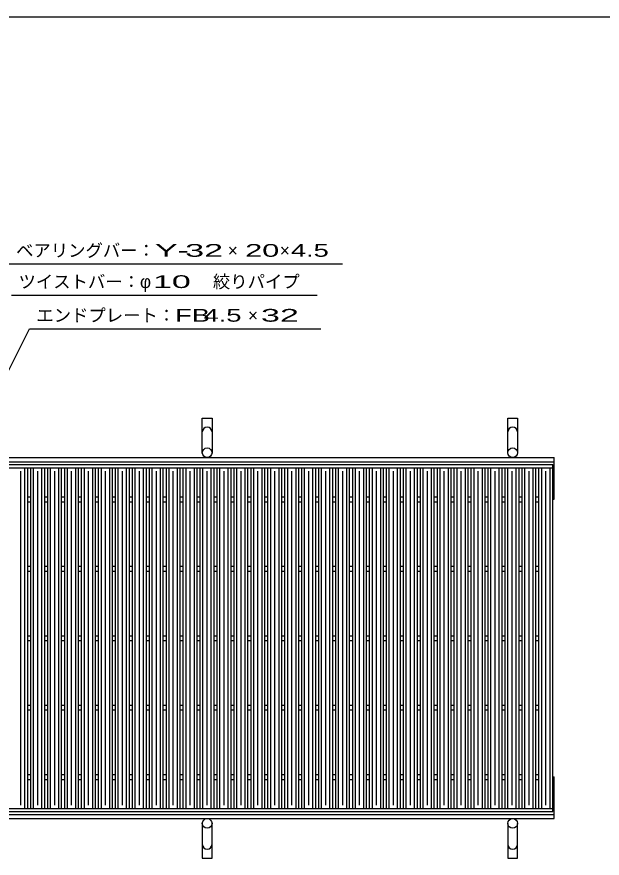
# Model space of a CAD drawing. Units: millimetres, scale not verified. Extents: x -1820 to 1731, y -1282 to 1054.
# Drawn here: x -1195 to -352, y -158 to 1054 of the extents above; entities that cross this region are included whole.
import ezdxf
from ezdxf.enums import TextEntityAlignment as Align

# ---------------------------------------------------------------- set-up
doc = ezdxf.new("R2010")
doc.units = ezdxf.units.MM
doc.header["$LTSCALE"] = 10
for name, color, linetype, lineweight in [('0_2', 150, 'Continuous', 25), ('16', 3, 'Continuous', 25), ('19', 6, 'Continuous', 25), ('22', 2, 'Continuous', 25)]:
    doc.layers.add(name, color=color, linetype=linetype, lineweight=lineweight)
doc.styles.add('ベクトル', font='')
doc.styles.get('ベクトル').set_extended_font_data('ベクトル')

msp = doc.modelspace()

# ---------------------------------------------------------------- linework, layer by layer
at = {"layer": '0_2'}
msp.add_line((-1729, 1053.5), (1731, 1053.5), dxfattribs=at)
at = {"layer": '16'}
for p, q in [((-1419, 408.5), (-423, 408.5)), ((-1419, 404), (-423, 404)), ((-1199.4, 404), (-1179.4, 404)), ((-1183.4, -87), (-1183.4, 404)), ((-1179.4, -87), (-1179.4, 404)), ((-1175, -87), (-1175, 404)), ((-1175, 404), (-1155, 404)), ((-1171, -87), (-1171, 404)), ((-1159, -87), (-1159, 404)), ((-1155, -87), (-1155, 404)), ((-1150.6, -87), (-1150.6, 404)), ((-1150.6, 404), (-1130.6, 404)), ((-1146.6, -87), (-1146.6, 404)), ((-1134.6, -87), (-1134.6, 404)), ((-1130.6, -87), (-1130.6, 404)), ((-1126.2, -87), (-1126.2, 404)), ((-1126.2, 404), (-1106.2, 404)), ((-1122.2, -87), (-1122.2, 404)), ((-1110.2, -87), (-1110.2, 404)), ((-1106.2, -87), (-1106.2, 404)), ((-1101.8, -87), (-1101.8, 404)), ((-1101.8, 404), (-1081.8, 404)), ((-1097.8, -87), (-1097.8, 404)), ((-1085.8, -87), (-1085.8, 404)), ((-1081.8, -87), (-1081.8, 404)), ((-1077.4, -87), (-1077.4, 404)), ((-1077.4, 404), (-1057.4, 404)), ((-1073.4, -87), (-1073.4, 404)), ((-1061.4, -87), (-1061.4, 404)), ((-1057.4, -87), (-1057.4, 404)), ((-1053, -87), (-1053, 404)), ((-1053, 404), (-1033, 404)), ((-1049, -87), (-1049, 404)), ((-1037, -87), (-1037, 404)), ((-1033, -87), (-1033, 404)), ((-1028.6, -87), (-1028.6, 404)), ((-1028.6, 404), (-1008.6, 404)), ((-1024.6, -87), (-1024.6, 404)), ((-1012.6, -87), (-1012.6, 404)), ((-1008.6, -87), (-1008.6, 404)), ((-1004.2, -87), (-1004.2, 404)), ((-1004.2, 404), (-984.2, 404)), ((-1000.2, -87), (-1000.2, 404)), ((-988.2, -87), (-988.2, 404)), ((-984.2, -87), (-984.2, 404)), ((-979.8, -87), (-979.8, 404)), ((-979.8, 404), (-959.8, 404)), ((-975.8, -87), (-975.8, 404)), ((-963.8, -87), (-963.8, 404)), ((-959.8, -87), (-959.8, 404)), ((-955.4, -87), (-955.4, 404)), ((-955.4, 404), (-935.4, 404)), ((-951.4, -87), (-951.4, 404)), ((-939.4, -87), (-939.4, 404)), ((-935.4, -87), (-935.4, 404)), ((-931, -87), (-931, 404)), ((-931, 404), (-911, 404)), ((-927, -87), (-927, 404)), ((-915, -87), (-915, 404)), ((-911, -87), (-911, 404)), ((-906.6, -87), (-906.6, 404)), ((-906.6, 404), (-886.6, 404)), ((-902.6, -87), (-902.6, 404)), ((-890.6, -87), (-890.6, 404)), ((-886.6, -87), (-886.6, 404)), ((-882.2, -87), (-882.2, 404)), ((-882.2, 404), (-862.2, 404)), ((-878.2, -87), (-878.2, 404)), ((-866.2, -87), (-866.2, 404)), ((-862.2, -87), (-862.2, 404)), ((-857.8, -87), (-857.8, 404)), ((-857.8, 404), (-837.8, 404)), ((-853.8, -87), (-853.8, 404)), ((-841.8, -87), (-841.8, 404)), ((-837.8, -87), (-837.8, 404)), ((-833.4, -87), (-833.4, 404)), ((-833.4, 404), (-813.4, 404)), ((-829.4, -87), (-829.4, 404)), ((-817.4, -87), (-817.4, 404)), ((-813.4, -87), (-813.4, 404)), ((-809, -87), (-809, 404)), ((-809, 404), (-789, 404)), ((-805, -87), (-805, 404)), ((-793, -87), (-793, 404)), ((-789, -87), (-789, 404)), ((-784.6, -87), (-784.6, 404)), ((-784.6, 404), (-764.6, 404)), ((-780.6, -87), (-780.6, 404)), ((-768.6, -87), (-768.6, 404)), ((-764.6, -87), (-764.6, 404)), ((-760.2, -87), (-760.2, 404)), ((-760.2, 404), (-740.2, 404)), ((-756.2, -87), (-756.2, 404)), ((-744.2, -87), (-744.2, 404)), ((-740.2, -87), (-740.2, 404)), ((-735.8, -87), (-735.8, 404)), ((-735.8, 404), (-715.8, 404)), ((-731.8, -87), (-731.8, 404)), ((-719.8, -87), (-719.8, 404)), ((-715.8, -87), (-715.8, 404)), ((-711.4, -87), (-711.4, 404)), ((-711.4, 404), (-691.4, 404)), ((-707.4, -87), (-707.4, 404)), ((-695.4, -87), (-695.4, 404)), ((-691.4, -87), (-691.4, 404)), ((-687, -87), (-687, 404)), ((-687, 404), (-667, 404)), ((-683, -87), (-683, 404)), ((-671, -87), (-671, 404)), ((-667, -87), (-667, 404)), ((-662.6, -87), (-662.6, 404)), ((-662.6, 404), (-642.6, 404)), ((-658.6, -87), (-658.6, 404)), ((-646.6, -87), (-646.6, 404)), ((-642.6, -87), (-642.6, 404)), ((-638.2, -87), (-638.2, 404)), ((-638.2, 404), (-618.2, 404)), ((-634.2, -87), (-634.2, 404)), ((-622.2, -87), (-622.2, 404)), ((-618.2, -87), (-618.2, 404)), ((-613.8, -87), (-613.8, 404)), ((-613.8, 404), (-593.8, 404)), ((-609.8, -87), (-609.8, 404)), ((-597.8, -87), (-597.8, 404)), ((-593.8, -87), (-593.8, 404)), ((-589.4, -87), (-589.4, 404)), ((-589.4, 404), (-569.4, 404)), ((-585.4, -87), (-585.4, 404)), ((-573.4, -87), (-573.4, 404)), ((-569.4, -87), (-569.4, 404)), ((-565, -87), (-565, 404)), ((-565, 404), (-545, 404)), ((-561, -87), (-561, 404)), ((-549, -87), (-549, 404)), ((-545, -87), (-545, 404)), ((-540.6, -87), (-540.6, 404)), ((-540.6, 404), (-520.6, 404)), ((-536.6, -87), (-536.6, 404)), ((-524.6, -87), (-524.6, 404)), ((-520.6, -87), (-520.6, 404)), ((-516.2, -87), (-516.2, 404)), ((-516.2, 404), (-496.2, 404)), ((-512.2, -87), (-512.2, 404)), ((-500.2, -87), (-500.2, 404)), ((-496.2, -87), (-496.2, 404)), ((-491.8, -87), (-491.8, 404)), ((-491.8, 404), (-471.8, 404)), ((-487.8, -87), (-487.8, 404)), ((-475.8, -87), (-475.8, 404)), ((-471.8, -87), (-471.8, 404)), ((-467.4, -87), (-467.4, 404)), ((-467.4, 404), (-447.4, 404)), ((-463.4, -87), (-463.4, 404)), ((-451.4, -87), (-451.4, 404)), ((-447.4, -87), (-447.4, 404)), ((-443, -87), (-443, 404)), ((-443, 404), (-423, 404)), ((-439, -87), (-439, 404)), ((-427, -87), (-427, 404)), ((-423, 404), (-423, 408.5)), ((-423, -87), (-423, 404)), ((-1189.4, -82), (-1189.4, 399)), ((-1165, -82), (-1165, 399)), ((-1140.6, -82), (-1140.6, 399)), ((-1116.2, -82), (-1116.2, 399)), ((-1091.8, -82), (-1091.8, 399)), ((-1067.4, -82), (-1067.4, 399)), ((-1043, -82), (-1043, 399)), ((-1018.6, -82), (-1018.6, 399)), ((-994.2, -82), (-994.2, 399)), ((-969.8, -82), (-969.8, 399)), ((-945.4, -82), (-945.4, 399)), ((-921, -82), (-921, 399)), ((-896.6, -82), (-896.6, 399)), ((-872.2, -82), (-872.2, 399)), ((-847.8, -82), (-847.8, 399)), ((-823.4, -82), (-823.4, 399)), ((-799, -82), (-799, 399)), ((-774.6, -82), (-774.6, 399)), ((-750.2, -82), (-750.2, 399)), ((-725.8, -82), (-725.8, 399)), ((-701.4, -82), (-701.4, 399)), ((-677, -82), (-677, 399)), ((-652.6, -82), (-652.6, 399)), ((-628.2, -82), (-628.2, 399)), ((-603.8, -82), (-603.8, 399)), ((-579.4, -82), (-579.4, 399)), ((-555, -82), (-555, 399)), ((-530.6, -82), (-530.6, 399)), ((-506.2, -82), (-506.2, 399)), ((-481.8, -82), (-481.8, 399)), ((-457.4, -82), (-457.4, 399)), ((-433, -82), (-433, 399)), ((-1179.4, 362), (-1175, 362)), ((-1179.4, 355), (-1175, 355)), ((-1155, 362), (-1150.6, 362)), ((-1155, 355), (-1150.6, 355)), ((-1130.6, 362), (-1126.2, 362)), ((-1130.6, 355), (-1126.2, 355)), ((-1106.2, 362), (-1101.8, 362)), ((-1106.2, 355), (-1101.8, 355)), ((-1081.8, 362), (-1077.4, 362)), ((-1081.8, 355), (-1077.4, 355)), ((-1057.4, 362), (-1053, 362)), ((-1057.4, 355), (-1053, 355)), ((-1033, 362), (-1028.6, 362)), ((-1033, 355), (-1028.6, 355)), ((-1008.6, 362), (-1004.2, 362)), ((-1008.6, 355), (-1004.2, 355)), ((-984.2, 362), (-979.8, 362)), ((-984.2, 355), (-979.8, 355)), ((-959.8, 362), (-955.4, 362)), ((-959.8, 355), (-955.4, 355)), ((-935.4, 362), (-931, 362)), ((-935.4, 355), (-931, 355)), ((-911, 362), (-906.6, 362)), ((-911, 355), (-906.6, 355)), ((-886.6, 362), (-882.2, 362)), ((-886.6, 355), (-882.2, 355)), ((-862.2, 362), (-857.8, 362)), ((-862.2, 355), (-857.8, 355)), ((-837.8, 362), (-833.4, 362)), ((-837.8, 355), (-833.4, 355)), ((-813.4, 362), (-809, 362)), ((-813.4, 355), (-809, 355)), ((-789, 362), (-784.6, 362)), ((-789, 355), (-784.6, 355)), ((-764.6, 362), (-760.2, 362)), ((-764.6, 355), (-760.2, 355)), ((-740.2, 362), (-735.8, 362)), ((-740.2, 355), (-735.8, 355)), ((-715.8, 362), (-711.4, 362)), ((-715.8, 355), (-711.4, 355)), ((-691.4, 362), (-687, 362)), ((-691.4, 355), (-687, 355)), ((-667, 362), (-662.6, 362)), ((-667, 355), (-662.6, 355)), ((-642.6, 362), (-638.2, 362)), ((-642.6, 355), (-638.2, 355)), ((-618.2, 362), (-613.8, 362)), ((-618.2, 355), (-613.8, 355)), ((-593.8, 362), (-589.4, 362)), ((-593.8, 355), (-589.4, 355)), ((-569.4, 362), (-565, 362)), ((-569.4, 355), (-565, 355)), ((-545, 362), (-540.6, 362)), ((-545, 355), (-540.6, 355)), ((-520.6, 362), (-516.2, 362)), ((-520.6, 355), (-516.2, 355)), ((-496.2, 362), (-491.8, 362)), ((-496.2, 355), (-491.8, 355)), ((-471.8, 362), (-467.4, 362)), ((-471.8, 355), (-467.4, 355)), ((-447.4, 362), (-443, 362)), ((-447.4, 355), (-443, 355)), ((-1179.4, 262), (-1175, 262)), ((-1179.4, 255), (-1175, 255)), ((-1155, 262), (-1150.6, 262)), ((-1155, 255), (-1150.6, 255)), ((-1130.6, 262), (-1126.2, 262)), ((-1130.6, 255), (-1126.2, 255)), ((-1106.2, 262), (-1101.8, 262)), ((-1106.2, 255), (-1101.8, 255)), ((-1081.8, 262), (-1077.4, 262)), ((-1081.8, 255), (-1077.4, 255)), ((-1057.4, 262), (-1053, 262)), ((-1057.4, 255), (-1053, 255)), ((-1033, 262), (-1028.6, 262)), ((-1033, 255), (-1028.6, 255)), ((-1008.6, 262), (-1004.2, 262)), ((-1008.6, 255), (-1004.2, 255)), ((-984.2, 262), (-979.8, 262)), ((-984.2, 255), (-979.8, 255)), ((-959.8, 262), (-955.4, 262)), ((-959.8, 255), (-955.4, 255)), ((-935.4, 262), (-931, 262)), ((-935.4, 255), (-931, 255)), ((-911, 262), (-906.6, 262)), ((-911, 255), (-906.6, 255)), ((-886.6, 262), (-882.2, 262)), ((-886.6, 255), (-882.2, 255)), ((-862.2, 262), (-857.8, 262)), ((-862.2, 255), (-857.8, 255)), ((-837.8, 262), (-833.4, 262)), ((-837.8, 255), (-833.4, 255)), ((-813.4, 262), (-809, 262)), ((-813.4, 255), (-809, 255)), ((-789, 262), (-784.6, 262)), ((-789, 255), (-784.6, 255)), ((-764.6, 262), (-760.2, 262)), ((-764.6, 255), (-760.2, 255)), ((-740.2, 262), (-735.8, 262)), ((-740.2, 255), (-735.8, 255)), ((-715.8, 262), (-711.4, 262)), ((-715.8, 255), (-711.4, 255)), ((-691.4, 262), (-687, 262)), ((-691.4, 255), (-687, 255)), ((-667, 262), (-662.6, 262)), ((-667, 255), (-662.6, 255)), ((-642.6, 262), (-638.2, 262)), ((-642.6, 255), (-638.2, 255)), ((-618.2, 262), (-613.8, 262)), ((-618.2, 255), (-613.8, 255)), ((-593.8, 262), (-589.4, 262)), ((-593.8, 255), (-589.4, 255)), ((-569.4, 262), (-565, 262)), ((-569.4, 255), (-565, 255)), ((-545, 262), (-540.6, 262)), ((-545, 255), (-540.6, 255)), ((-520.6, 262), (-516.2, 262)), ((-520.6, 255), (-516.2, 255)), ((-496.2, 262), (-491.8, 262)), ((-496.2, 255), (-491.8, 255)), ((-471.8, 262), (-467.4, 262)), ((-471.8, 255), (-467.4, 255)), ((-447.4, 262), (-443, 262)), ((-447.4, 255), (-443, 255)), ((-1179.4, 162), (-1175, 162)), ((-1155, 162), (-1150.6, 162)), ((-1130.6, 162), (-1126.2, 162)), ((-1106.2, 162), (-1101.8, 162)), ((-1081.8, 162), (-1077.4, 162)), ((-1057.4, 162), (-1053, 162)), ((-1033, 162), (-1028.6, 162)), ((-1008.6, 162), (-1004.2, 162)), ((-984.2, 162), (-979.8, 162)), ((-959.8, 162), (-955.4, 162)), ((-935.4, 162), (-931, 162)), ((-911, 162), (-906.6, 162)), ((-886.6, 162), (-882.2, 162)), ((-862.2, 162), (-857.8, 162)), ((-837.8, 162), (-833.4, 162)), ((-813.4, 162), (-809, 162)), ((-789, 162), (-784.6, 162)), ((-764.6, 162), (-760.2, 162)), ((-740.2, 162), (-735.8, 162)), ((-715.8, 162), (-711.4, 162)), ((-691.4, 162), (-687, 162)), ((-667, 162), (-662.6, 162)), ((-642.6, 162), (-638.2, 162)), ((-618.2, 162), (-613.8, 162)), ((-593.8, 162), (-589.4, 162)), ((-569.4, 162), (-565, 162)), ((-545, 162), (-540.6, 162)), ((-520.6, 162), (-516.2, 162)), ((-496.2, 162), (-491.8, 162)), ((-471.8, 162), (-467.4, 162)), ((-447.4, 162), (-443, 162)), ((-1179.4, 155), (-1175, 155)), ((-1155, 155), (-1150.6, 155)), ((-1130.6, 155), (-1126.2, 155)), ((-1106.2, 155), (-1101.8, 155)), ((-1081.8, 155), (-1077.4, 155)), ((-1057.4, 155), (-1053, 155)), ((-1033, 155), (-1028.6, 155)), ((-1008.6, 155), (-1004.2, 155)), ((-984.2, 155), (-979.8, 155)), ((-959.8, 155), (-955.4, 155)), ((-935.4, 155), (-931, 155)), ((-911, 155), (-906.6, 155)), ((-886.6, 155), (-882.2, 155)), ((-862.2, 155), (-857.8, 155)), ((-837.8, 155), (-833.4, 155)), ((-813.4, 155), (-809, 155)), ((-789, 155), (-784.6, 155)), ((-764.6, 155), (-760.2, 155)), ((-740.2, 155), (-735.8, 155)), ((-715.8, 155), (-711.4, 155)), ((-691.4, 155), (-687, 155)), ((-667, 155), (-662.6, 155)), ((-642.6, 155), (-638.2, 155)), ((-618.2, 155), (-613.8, 155)), ((-593.8, 155), (-589.4, 155)), ((-569.4, 155), (-565, 155)), ((-545, 155), (-540.6, 155)), ((-520.6, 155), (-516.2, 155)), ((-496.2, 155), (-491.8, 155)), ((-471.8, 155), (-467.4, 155)), ((-447.4, 155), (-443, 155)), ((-1179.4, 62), (-1175, 62)), ((-1155, 62), (-1150.6, 62)), ((-1130.6, 62), (-1126.2, 62)), ((-1106.2, 62), (-1101.8, 62)), ((-1081.8, 62), (-1077.4, 62)), ((-1057.4, 62), (-1053, 62)), ((-1033, 62), (-1028.6, 62)), ((-1008.6, 62), (-1004.2, 62)), ((-984.2, 62), (-979.8, 62)), ((-959.8, 62), (-955.4, 62)), ((-935.4, 62), (-931, 62)), ((-911, 62), (-906.6, 62)), ((-886.6, 62), (-882.2, 62)), ((-862.2, 62), (-857.8, 62)), ((-837.8, 62), (-833.4, 62)), ((-813.4, 62), (-809, 62)), ((-789, 62), (-784.6, 62)), ((-764.6, 62), (-760.2, 62)), ((-740.2, 62), (-735.8, 62)), ((-715.8, 62), (-711.4, 62)), ((-691.4, 62), (-687, 62)), ((-667, 62), (-662.6, 62)), ((-642.6, 62), (-638.2, 62)), ((-618.2, 62), (-613.8, 62)), ((-593.8, 62), (-589.4, 62)), ((-569.4, 62), (-565, 62)), ((-545, 62), (-540.6, 62)), ((-520.6, 62), (-516.2, 62)), ((-496.2, 62), (-491.8, 62)), ((-471.8, 62), (-467.4, 62)), ((-447.4, 62), (-443, 62)), ((-1179.4, 55), (-1175, 55)), ((-1155, 55), (-1150.6, 55)), ((-1130.6, 55), (-1126.2, 55)), ((-1106.2, 55), (-1101.8, 55)), ((-1081.8, 55), (-1077.4, 55)), ((-1057.4, 55), (-1053, 55)), ((-1033, 55), (-1028.6, 55)), ((-1008.6, 55), (-1004.2, 55)), ((-984.2, 55), (-979.8, 55)), ((-959.8, 55), (-955.4, 55)), ((-935.4, 55), (-931, 55)), ((-911, 55), (-906.6, 55)), ((-886.6, 55), (-882.2, 55)), ((-862.2, 55), (-857.8, 55)), ((-837.8, 55), (-833.4, 55)), ((-813.4, 55), (-809, 55)), ((-789, 55), (-784.6, 55)), ((-764.6, 55), (-760.2, 55)), ((-740.2, 55), (-735.8, 55)), ((-715.8, 55), (-711.4, 55)), ((-691.4, 55), (-687, 55)), ((-667, 55), (-662.6, 55)), ((-642.6, 55), (-638.2, 55)), ((-618.2, 55), (-613.8, 55)), ((-593.8, 55), (-589.4, 55)), ((-569.4, 55), (-565, 55)), ((-545, 55), (-540.6, 55)), ((-520.6, 55), (-516.2, 55)), ((-496.2, 55), (-491.8, 55)), ((-471.8, 55), (-467.4, 55)), ((-447.4, 55), (-443, 55)), ((-1179.4, -38), (-1175, -38)), ((-1179.4, -45), (-1175, -45)), ((-1155, -38), (-1150.6, -38)), ((-1155, -45), (-1150.6, -45)), ((-1130.6, -38), (-1126.2, -38)), ((-1130.6, -45), (-1126.2, -45)), ((-1106.2, -38), (-1101.8, -38)), ((-1106.2, -45), (-1101.8, -45)), ((-1081.8, -38), (-1077.4, -38)), ((-1081.8, -45), (-1077.4, -45)), ((-1057.4, -38), (-1053, -38)), ((-1057.4, -45), (-1053, -45)), ((-1033, -38), (-1028.6, -38)), ((-1033, -45), (-1028.6, -45)), ((-1008.6, -38), (-1004.2, -38)), ((-1008.6, -45), (-1004.2, -45)), ((-984.2, -38), (-979.8, -38)), ((-984.2, -45), (-979.8, -45)), ((-959.8, -38), (-955.4, -38)), ((-959.8, -45), (-955.4, -45)), ((-935.4, -38), (-931, -38)), ((-935.4, -45), (-931, -45)), ((-911, -38), (-906.6, -38)), ((-911, -45), (-906.6, -45)), ((-886.6, -38), (-882.2, -38)), ((-886.6, -45), (-882.2, -45)), ((-862.2, -38), (-857.8, -38)), ((-862.2, -45), (-857.8, -45)), ((-837.8, -38), (-833.4, -38)), ((-837.8, -45), (-833.4, -45)), ((-813.4, -38), (-809, -38)), ((-813.4, -45), (-809, -45)), ((-789, -38), (-784.6, -38)), ((-789, -45), (-784.6, -45)), ((-764.6, -38), (-760.2, -38)), ((-764.6, -45), (-760.2, -45)), ((-740.2, -38), (-735.8, -38)), ((-740.2, -45), (-735.8, -45)), ((-715.8, -38), (-711.4, -38)), ((-715.8, -45), (-711.4, -45)), ((-691.4, -38), (-687, -38)), ((-691.4, -45), (-687, -45)), ((-667, -38), (-662.6, -38)), ((-667, -45), (-662.6, -45)), ((-642.6, -38), (-638.2, -38)), ((-642.6, -45), (-638.2, -45)), ((-618.2, -38), (-613.8, -38)), ((-618.2, -45), (-613.8, -45)), ((-593.8, -38), (-589.4, -38)), ((-593.8, -45), (-589.4, -45)), ((-569.4, -38), (-565, -38)), ((-569.4, -45), (-565, -45)), ((-545, -38), (-540.6, -38)), ((-545, -45), (-540.6, -45)), ((-520.6, -38), (-516.2, -38)), ((-520.6, -45), (-516.2, -45)), ((-496.2, -38), (-491.8, -38)), ((-496.2, -45), (-491.8, -45)), ((-471.8, -38), (-467.4, -38)), ((-471.8, -45), (-467.4, -45)), ((-447.4, -38), (-443, -38)), ((-447.4, -45), (-443, -45)), ((-1419, -87), (-423, -87)), ((-1419, -91.5), (-423, -91.5)), ((-1199.4, -87), (-1179.4, -87)), ((-1175, -87), (-1155, -87)), ((-1150.6, -87), (-1130.6, -87)), ((-1126.2, -87), (-1106.2, -87)), ((-1101.8, -87), (-1081.8, -87)), ((-1077.4, -87), (-1057.4, -87)), ((-1053, -87), (-1033, -87)), ((-1028.6, -87), (-1008.6, -87)), ((-1004.2, -87), (-984.2, -87)), ((-979.8, -87), (-959.8, -87)), ((-955.4, -87), (-935.4, -87)), ((-931, -87), (-911, -87)), ((-906.6, -87), (-886.6, -87)), ((-882.2, -87), (-862.2, -87)), ((-857.8, -87), (-837.8, -87)), ((-833.4, -87), (-813.4, -87)), ((-809, -87), (-789, -87)), ((-784.6, -87), (-764.6, -87)), ((-760.2, -87), (-740.2, -87)), ((-735.8, -87), (-715.8, -87)), ((-711.4, -87), (-691.4, -87)), ((-687, -87), (-667, -87)), ((-662.6, -87), (-642.6, -87)), ((-638.2, -87), (-618.2, -87)), ((-613.8, -87), (-593.8, -87)), ((-589.4, -87), (-569.4, -87)), ((-565, -87), (-545, -87)), ((-540.6, -87), (-520.6, -87)), ((-516.2, -87), (-496.2, -87)), ((-491.8, -87), (-471.8, -87)), ((-467.4, -87), (-447.4, -87)), ((-443, -87), (-423, -87)), ((-423, -91.5), (-423, -87))]:
    msp.add_line(p, q, dxfattribs=at)
at = {"layer": '19'}
for p, q in [((-928, 425.5), (-928, 475.5)), ((-928, 475.5), (-914, 475.5)), ((-914, 475.5), (-914, 425.5)), ((-488, 425.5), (-488, 475.5)), ((-488, 475.5), (-474, 475.5)), ((-474, 475.5), (-474, 425.5)), ((-1421, 418.5), (-421, 418.5)), ((-1421, 412.5), (-421, 412.5)), ((-421, 358.5), (-421, 418.5)), ((-423, 358.5), (-421, 358.5)), ((-423, -41.5), (-421, -41.5)), ((-421, -101.5), (-421, -41.5)), ((-1421, -95.5), (-421, -95.5)), ((-1421, -101.5), (-421, -101.5)), ((-928, -108.5), (-928, -158.5)), ((-914, -158.5), (-914, -108.5)), ((-488, -108.5), (-488, -158.5)), ((-474, -158.5), (-474, -108.5)), ((-928, -158.5), (-914, -158.5)), ((-488, -158.5), (-474, -158.5))]:
    msp.add_line(p, q, dxfattribs=at)
for centre in [(-921, 425.5), (-481, 425.5), (-921, -108.5), (-481, -108.5)]:
    msp.add_circle(centre, 7, dxfattribs=at)
for centre, start, end in [((-921, 455.5), 0, 180), ((-481, 455.5), 0, 180), ((-921, -138.5), 180, 0), ((-481, -138.5), 180, 0)]:
    msp.add_arc(centre, 7, start, end, dxfattribs=at)
at = {"layer": '22', "color": 4}
for p, q in [((-1206.25, 697.5), (-726.25, 697.5)), ((-1202.75, 652.5), (-762.75, 652.5)), ((-1274.8, 408.5), (-1177.05, 604)), ((-1177.05, 604), (-757.05, 604))]:
    msp.add_line(p, q, dxfattribs=at)

# ---------------------------------------------------------------- texts
at = {"layer": '22', "style": 'ベクトル'}
for s, p in [('ベアリングバー：', (-1196.25, 717)), ('×', (-891.25, 717)), ('×', (-816.25, 717)), ('ツイストバー：', (-1192.75, 672)), ('絞りパイプ', (-912.75, 672)), ('φ', (-1017.75, 672)), ('エンドプレート：', (-1167.05, 623.5)), ('×', (-862.05, 623.5))]:
    msp.add_text(s, height=18.33, dxfattribs=at).set_placement(p, align=Align.MIDDLE_LEFT)
for s, width, p in [('Y-', 2, (-996.25, 717)), (' 32 ', 2, (-966.25, 717)), ('20', 1.8, (-866.25, 717)), (' 4.5 ', 1.6, (-811.25, 717)), (' 10 ', 2, (-1012.75, 672)), ('FB', 1.6, (-967.05, 623.5)), (' 4.5 ', 1.6, (-937.05, 623.5)), (' 32 ', 2, (-857.05, 623.5))]:
    msp.add_text(s, height=18.33, dxfattribs=dict(at, width=width)).set_placement(p, align=Align.MIDDLE_LEFT)

doc.saveas('drawing.dxf')
